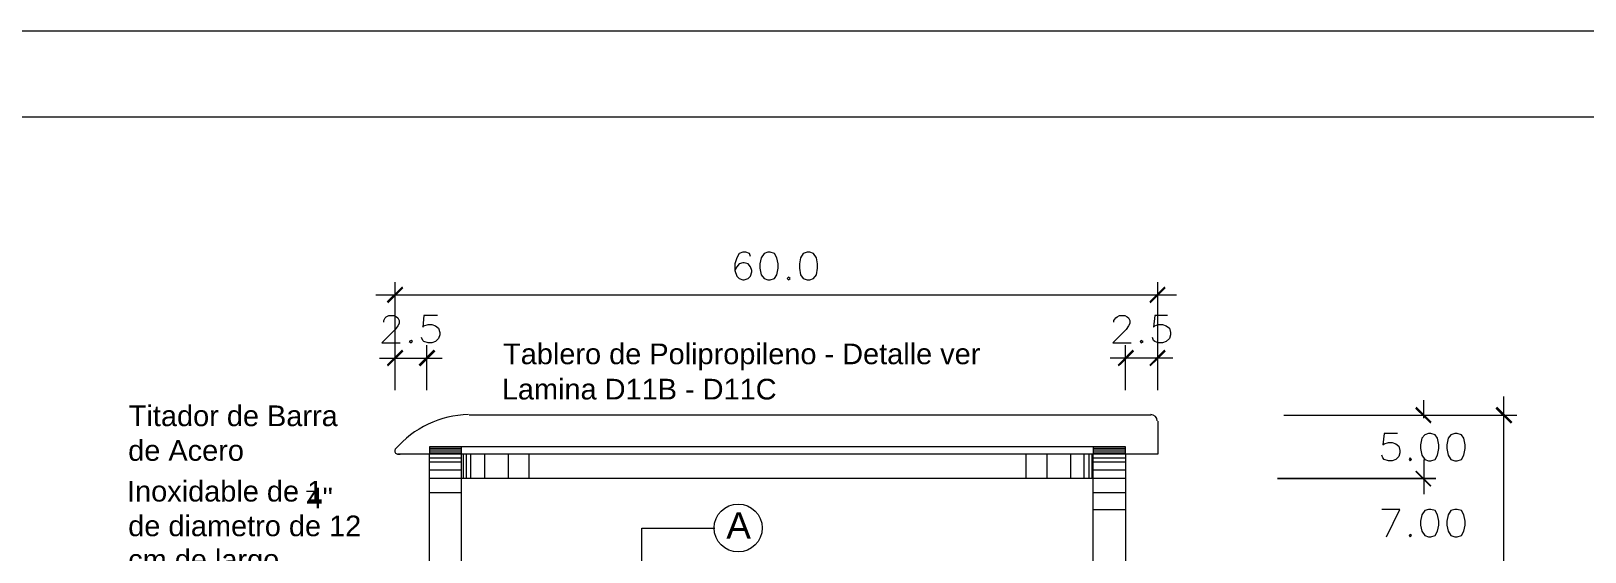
# Model space of a CAD drawing. Header units: inches. Extents: x 0.21 to 4.55, y 0.23 to 3.12.
# Drawn here: x 1.433 to 2.656, y 2.711 to 3.121 of the extents above; entities that cross this region are included whole.
import ezdxf

# ---------------------------------------------------------------- set-up
doc = ezdxf.new("R2010")
doc.units = ezdxf.units.IN
doc.header["$MEASUREMENT"] = 0
for name, color, linetype in [('PDF_0', 7, 'Continuous'), ('PDF_cotas', 7, 'Continuous'), ('PDF_PIEZAS', 7, 'Continuous'), ('PDF_TEXTO', 7, 'Continuous')]:
    doc.layers.add(name, color=color, linetype=linetype)
doc.styles.add('PDF Arial', font='arial.ttf')

msp = doc.modelspace()

# ---------------------------------------------------------------- linework, layer by layer
at = {"layer": 'PDF_0', "lineweight": 13}
for points in [[(1.9991, 2.9438), (1.9982, 2.9462), (1.9953, 2.9472), (1.9929, 2.9472), (1.9901, 2.9462), (1.9881, 2.9429), (1.9867, 2.9381), (1.9867, 2.9328), (1.9881, 2.9285), (1.9901, 2.9266), (1.9929, 2.9256), (1.9939, 2.9256), (1.9972, 2.9266), (1.9991, 2.9285), (2.0001, 2.9319), (2.0001, 2.9328), (1.9991, 2.9357), (1.9972, 2.9381), (1.9939, 2.939), (1.9929, 2.939), (1.9901, 2.9381), (1.9881, 2.9357), (1.9867, 2.9328)], [(1.7104, 2.8921), (1.7104, 2.8935), (1.7114, 2.8955), (1.7123, 2.8964), (1.7143, 2.8974), (1.7186, 2.8974), (1.7205, 2.8964), (1.7214, 2.8955), (1.7224, 2.8935), (1.7224, 2.8912), (1.7214, 2.8892), (1.7195, 2.8864), (1.709, 2.8758), (1.7234, 2.8758)], [(1.7526, 2.8974), (1.742, 2.8974), (1.7411, 2.8883), (1.742, 2.8892), (1.7454, 2.8902), (1.7483, 2.8902), (1.7511, 2.8892), (1.7535, 2.8873), (1.7545, 2.884), (1.7545, 2.8821), (1.7535, 2.8792), (1.7511, 2.8768), (1.7483, 2.8758), (1.7454, 2.8758), (1.742, 2.8768), (1.7411, 2.8777), (1.7401, 2.8801)], [(2.285, 2.8921), (2.285, 2.8935), (2.2864, 2.8955), (2.2874, 2.8964), (2.2893, 2.8974), (2.2936, 2.8974), (2.2955, 2.8964), (2.2965, 2.8955), (2.2974, 2.8935), (2.2974, 2.8912), (2.2965, 2.8892), (2.2946, 2.8864), (2.284, 2.8758), (2.2984, 2.8758)], [(2.3271, 2.8974), (2.3171, 2.8974), (2.3161, 2.8883), (2.3171, 2.8892), (2.3199, 2.8902), (2.3233, 2.8902), (2.3262, 2.8892), (2.3286, 2.8873), (2.3295, 2.884), (2.3295, 2.8821), (2.3286, 2.8792), (2.3262, 2.8768), (2.3233, 2.8758), (2.3199, 2.8758), (2.3171, 2.8768), (2.3161, 2.8777), (2.3152, 2.8801)], [(2.5081, 2.8045), (2.4976, 2.8045), (2.4966, 2.7954), (2.4976, 2.7964), (2.5009, 2.7973), (2.5038, 2.7973), (2.5067, 2.7964), (2.5091, 2.7944), (2.51, 2.7911), (2.51, 2.7892), (2.5091, 2.7863), (2.5067, 2.7839), (2.5038, 2.7829), (2.5009, 2.7829), (2.4976, 2.7839), (2.4966, 2.7853), (2.4957, 2.7873)], [(2.4995, 2.7231), (2.51, 2.7446), (2.4957, 2.7446)]]:
    msp.add_lwpolyline(points, dxfattribs=at)
for points in [[(2.0126, 2.9472), (2.0097, 2.9462), (2.0073, 2.9429), (2.0063, 2.9381), (2.0063, 2.9347), (2.0073, 2.9295), (2.0097, 2.9266), (2.0126, 2.9256), (2.0145, 2.9256), (2.0178, 2.9266), (2.0197, 2.9295), (2.0207, 2.9347), (2.0207, 2.9381), (2.0197, 2.9429), (2.0178, 2.9462), (2.0145, 2.9472)], [(2.0437, 2.9472), (2.0403, 2.9462), (2.0384, 2.9429), (2.0375, 2.9381), (2.0375, 2.9347), (2.0384, 2.9295), (2.0403, 2.9266), (2.0437, 2.9256), (2.0456, 2.9256), (2.0485, 2.9266), (2.0509, 2.9295), (2.0518, 2.9347), (2.0518, 2.9381), (2.0509, 2.9429), (2.0485, 2.9462), (2.0456, 2.9472)], [(2.0288, 2.9275), (2.0279, 2.9266), (2.0288, 2.9256), (2.0303, 2.9266)], [(1.732, 2.8777), (1.7305, 2.8768), (1.732, 2.8758), (1.7329, 2.8768)], [(2.3065, 2.8777), (2.3056, 2.8768), (2.3065, 2.8758), (2.308, 2.8768)], [(2.5325, 2.8045), (2.5297, 2.8035), (2.5273, 2.8007), (2.5263, 2.7954), (2.5263, 2.7925), (2.5273, 2.7873), (2.5297, 2.7839), (2.5325, 2.7829), (2.5344, 2.7829), (2.5378, 2.7839), (2.5397, 2.7873), (2.5407, 2.7925), (2.5407, 2.7954), (2.5397, 2.8007), (2.5378, 2.8035), (2.5344, 2.8045)], [(2.5531, 2.8045), (2.5502, 2.8035), (2.5479, 2.8007), (2.5469, 2.7954), (2.5469, 2.7925), (2.5479, 2.7873), (2.5502, 2.7839), (2.5531, 2.7829), (2.555, 2.7829), (2.5584, 2.7839), (2.5603, 2.7873), (2.5613, 2.7925), (2.5613, 2.7954), (2.5603, 2.8007), (2.5584, 2.8035), (2.555, 2.8045)], [(2.5182, 2.7853), (2.5172, 2.7839), (2.5182, 2.7829), (2.5191, 2.7839)], [(2.5325, 2.7446), (2.5297, 2.7437), (2.5273, 2.7403), (2.5263, 2.7355), (2.5263, 2.7322), (2.5273, 2.7274), (2.5297, 2.7241), (2.5325, 2.7231), (2.5344, 2.7231), (2.5378, 2.7241), (2.5397, 2.7274), (2.5407, 2.7322), (2.5407, 2.7355), (2.5397, 2.7403), (2.5378, 2.7437), (2.5344, 2.7446)], [(2.5531, 2.7446), (2.5502, 2.7437), (2.5479, 2.7403), (2.5469, 2.7355), (2.5469, 2.7322), (2.5479, 2.7274), (2.5502, 2.7241), (2.5531, 2.7231), (2.555, 2.7231), (2.5584, 2.7241), (2.5603, 2.7274), (2.5613, 2.7322), (2.5613, 2.7355), (2.5603, 2.7403), (2.5584, 2.7437), (2.555, 2.7446)], [(2.5182, 2.725), (2.5172, 2.7241), (2.5182, 2.7231), (2.5191, 2.7241)]]:
    msp.add_lwpolyline(points, close=True, dxfattribs=at)
at = {"layer": 'PDF_0', "lineweight": 5}
for points in [[(1.7195, 2.8548), (1.7195, 2.9237)], [(2.3195, 2.8548), (2.3195, 2.9237)], [(1.7042, 2.9137), (2.3343, 2.9137)], [(1.7195, 2.8385), (1.7195, 2.8739)], [(1.7444, 2.8385), (1.7444, 2.8739)], [(2.2941, 2.8385), (2.2941, 2.8739)], [(2.3195, 2.8385), (2.3195, 2.8739)], [(1.7071, 2.8639), (1.7195, 2.8639), (1.7444, 2.8639), (1.7564, 2.8639)], [(2.3314, 2.8639), (2.3195, 2.8639), (2.2941, 2.8639), (2.2821, 2.8639)], [(2.5287, 2.8165), (2.5287, 2.8189), (2.5287, 2.8308)], [(2.5919, 2.0542), (2.5919, 2.8337)], [(2.3195, 2.8141), (2.3195, 2.7882), (1.7214, 2.7882), (1.7234, 2.7882)], [(2.3142, 2.8189), (1.7775, 2.8189)], [(2.4186, 2.8189), (2.602, 2.8189)], [(2.5005, 2.8189), (2.5383, 2.8189)], [(2.2687, 2.794), (2.2687, 2.7887), (2.2941, 2.7887), (2.2941, 2.794), (1.7463, 2.794), (1.7463, 2.7887), (1.7717, 2.7887), (1.7717, 2.794)], [(1.7463, 2.793), (1.7717, 2.793)], [(1.7463, 2.7916), (1.7717, 2.7916)], [(1.7463, 2.7901), (1.7717, 2.7901)], [(1.7665, 2.194), (1.7617, 2.194), (1.7617, 2.4842), (1.7463, 2.4842), (1.7463, 2.1988), (1.7463, 2.7882)], [(1.7717, 2.6982), (1.7717, 2.7882)], [(1.7732, 2.7691), (1.7732, 2.7882)], [(1.7755, 2.7691), (1.7755, 2.7882)], [(1.7789, 2.7691), (1.7789, 2.7882)], [(1.7899, 2.7691), (1.7899, 2.7882)], [(1.8086, 2.7691), (1.8086, 2.7882)], [(1.8249, 2.7691), (1.8249, 2.7882)], [(2.216, 2.7691), (2.216, 2.7882)], [(2.2323, 2.7691), (2.2323, 2.7882)], [(2.251, 2.7691), (2.251, 2.7882)], [(2.2615, 2.7691), (2.2615, 2.7882)], [(2.2654, 2.7691), (2.2654, 2.7882)], [(2.2678, 2.7691), (2.2678, 2.7882)], [(2.2687, 2.793), (2.2941, 2.793)], [(2.2687, 2.7916), (2.2941, 2.7916)], [(2.2687, 2.7901), (2.2941, 2.7901)], [(2.2941, 2.7882), (2.2941, 2.579), (2.2941, 2.0691), (2.2687, 2.0691), (2.2687, 2.579), (2.2687, 2.7882)], [(1.7463, 2.7853), (1.7717, 2.7853)], [(1.7463, 2.782), (1.7717, 2.782)], [(1.7463, 2.7758), (1.7717, 2.7758)], [(2.2687, 2.7853), (2.2941, 2.7853)], [(2.2687, 2.782), (2.2941, 2.782)], [(2.2687, 2.7758), (2.2941, 2.7758)], [(2.5287, 2.7839), (2.5287, 2.7566)], [(2.2941, 2.7691), (2.2687, 2.7691), (1.7717, 2.7691), (1.7463, 2.7691)], [(2.5287, 2.771), (2.5287, 2.7691), (2.5287, 2.7571)], [(1.7463, 2.758), (1.7717, 2.758)], [(2.2687, 2.758), (2.2941, 2.758)], [(2.2687, 2.7446), (2.2941, 2.7446)], [(1.9134, 2.6901), (1.9134, 2.7298), (1.9709, 2.7298)]]:
    msp.add_lwpolyline(points, dxfattribs=at)
msp.add_lwpolyline([(2.5383, 2.7691), (2.4138, 2.7691)], close=True, dxfattribs=at)
msp.add_circle((1.9893, 2.73), 0.0189, dxfattribs=at)
for centre, radius, start, end in [((1.7791, 2.7406), 0.0788, 91.4612, 139.3012), ((2.314, 2.8143), 0.00503, 360, 90), ((1.7212, 2.7904), 0.00215, 141.9434, 270.0001)]:
    msp.add_arc(centre, radius, start, end, dxfattribs=at)
at = {"layer": 'PDF_0', "transparency": 33554559}
for points in [[(1.7248, 2.9204), (1.7138, 2.907), (1.7128, 2.9084)], [(1.7258, 2.9189), (1.7248, 2.9204), (1.7138, 2.907)], [(2.3128, 2.9084), (2.3137, 2.907), (2.3247, 2.9204)], [(2.3137, 2.907), (2.3247, 2.9204), (2.3257, 2.9189)], [(1.7128, 2.8586), (1.7138, 2.8572), (1.7248, 2.8706)], [(1.7138, 2.8572), (1.7248, 2.8706), (1.7258, 2.8691)], [(1.7497, 2.8706), (1.7392, 2.8572), (1.7377, 2.8586)], [(1.7511, 2.8691), (1.7497, 2.8706), (1.7392, 2.8572)], [(2.2879, 2.8586), (2.2888, 2.8572), (2.2998, 2.8706)], [(2.2888, 2.8572), (2.2998, 2.8706), (2.3008, 2.8691)], [(2.3247, 2.8706), (2.3137, 2.8572), (2.3128, 2.8586)], [(2.3257, 2.8691), (2.3247, 2.8706), (2.3137, 2.8572)], [(2.523, 2.8256), (2.522, 2.8241), (2.5349, 2.8136)], [(2.5986, 2.8136), (2.5852, 2.8241), (2.5866, 2.8256)], [(2.522, 2.8241), (2.5349, 2.8136), (2.534, 2.8122)], [(2.5972, 2.8122), (2.5986, 2.8136), (2.5852, 2.8241)], [(2.5349, 2.7633), (2.522, 2.7743), (2.523, 2.7753)], [(2.5349, 2.7633), (2.522, 2.7743), (2.523, 2.7753)], [(2.534, 2.7624), (2.5349, 2.7633), (2.522, 2.7743)], [(2.534, 2.7624), (2.5349, 2.7633), (2.522, 2.7743)]]:
    msp.add_solid(points, dxfattribs=at)
at = {"layer": 'PDF_cotas', "lineweight": 5}
msp.add_lwpolyline([(0.2731, 3.0539), (4.4851, 3.0539), (4.4851, 0.3013), (0.2731, 0.3013)], close=True, dxfattribs=at)
at = {"layer": 'PDF_PIEZAS', "lineweight": 5}
msp.add_lwpolyline([(0.2056, 3.1215), (4.5526, 3.1215), (4.5526, 0.2338), (0.2056, 0.2338)], close=True, dxfattribs=at)
at = {"layer": 'PDF_TEXTO', "lineweight": 13}
msp.add_lwpolyline([(1.6496, 2.759), (1.6578, 2.759)], dxfattribs=at)

# ---------------------------------------------------------------- texts
at = {"layer": 'PDF_TEXTO', "attachment_point": 7, "style": 'PDF Arial'}
for s, insert, char_height in [('Tablero de Polipropileno - Detalle ver', (1.8043, 2.8541), 0.016287), ('Lamina D11B - D11C', (1.8033, 2.831), 0.016287), ('Titador de Barra', (1.5098, 2.81), 0.016287), ('de Acero', (1.5093, 2.7827), 0.01629), ('Inoxidable de 1', (1.5084, 2.7506), 0.016287), ('4"', (1.6496, 2.7456), 0.01629), ('de diametro de 12', (1.5093, 2.7233), 0.016287), ('A', (1.98, 2.7217), 0.0207), ('cm de largo.', (1.5093, 2.692), 0.016287)]:
    msp.add_mtext(s, dxfattribs=dict(at, insert=insert, char_height=char_height))

doc.saveas('drawing.dxf')
